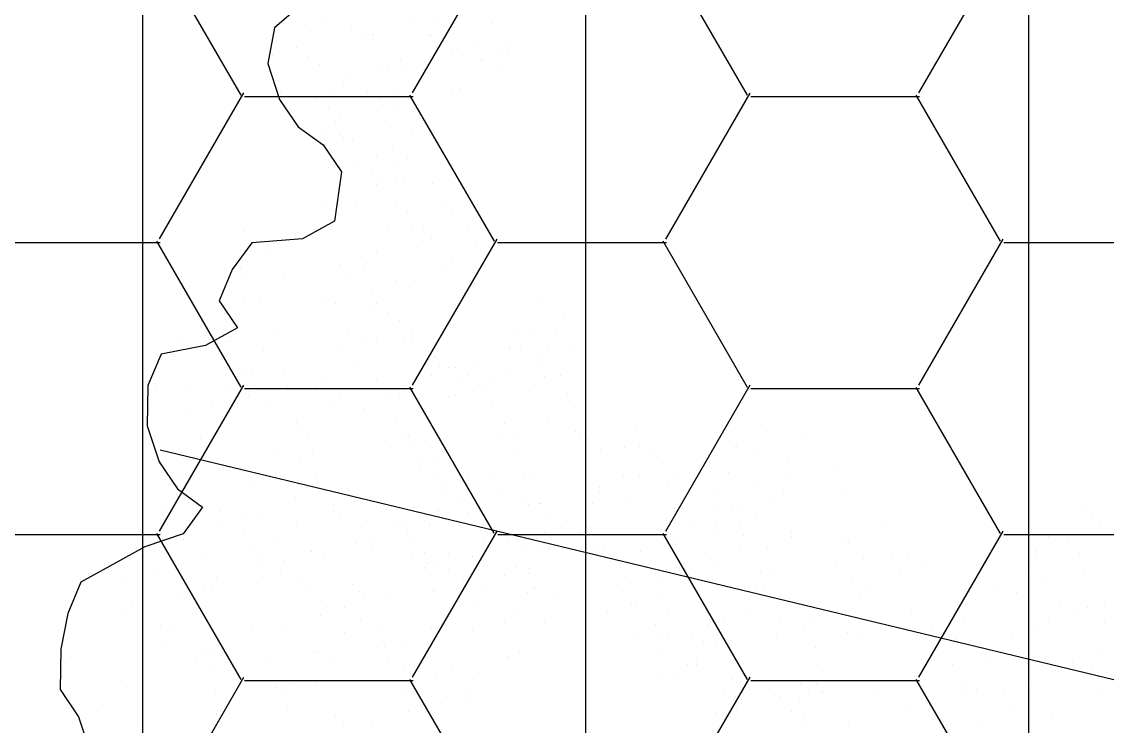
# Model space of a CAD drawing. Extents: x 671027 to 671614, y 802418 to 802669.
# Drawn here: x 671287.363 to 671288.589, y 802537.45 to 802538.246 of the extents above; entities that cross this region are included whole.
import ezdxf

# ---------------------------------------------------------------- set-up
doc = ezdxf.new("R2010")
doc.units = 0
for name, color, linetype in [('drip line', 7, 'Continuous'), ('fetcs malty hade', 8, 'Continuous'), ('ROAD BORDER', 7, 'Continuous'), ('Roads boundry', 7, 'Continuous'), ('shrubs-Gc', 7, 'Continuous')]:
    doc.layers.add(name, color=color, linetype=linetype)
pattern_1 = [(90, (0, 0), (-0.5, 0), [])]

# ---------------------------------------------------------------- blocks, each defined once
blk = doc.blocks.new('wt')
at = {"layer": 'fetcs malty hade', "color": 0}
for p, q in [((-0.15742, 0.86549, -0.01022), (-0.13093, 0.86884, -0.01022)), ((-0.13093, 0.86884, -0.01022), (-0.11182, 0.85861, -0.01022)), ((-0.18048, 0.85836, -0.01022), (-0.15742, 0.86549, -0.01022)), ((-0.14797, 0.86317, -0.01022), (-0.14797, 0.86317, -0.01022)), ((-0.20011, 0.84746, -0.01022), (-0.18048, 0.85836, -0.01022)), ((-0.11182, 0.85861, -0.01022), (-0.0873, 0.85328, -0.01022)), ((-0.21883, 0.80295, -0.01022), (-0.20011, 0.84746, -0.01022)), ((-0.1183, 0.8422, -0.01022), (-0.1183, 0.8422, -0.01022)), ((-0.17846, 0.81986, -0.01022), (-0.17846, 0.81986, -0.01022)), ((-0.12738, 0.82502, -0.01022), (-0.12738, 0.82502, -0.01022)), ((-0.1996, 0.8173, -0.01022), (-0.1996, 0.8173, -0.01022)), ((-0.18145, 0.81561, -0.01022), (-0.18145, 0.81561, -0.01022)), ((-0.17139, 0.81287, -0.01022), (-0.17139, 0.81287, -0.01022)), ((-0.12501, 0.81789, -0.01022), (-0.12501, 0.81789, -0.01022)), ((-0.22476, 0.77692, -0.01022), (-0.21883, 0.80295, -0.01022)), ((-0.22001, 0.79953, -0.01022), (-0.22001, 0.79953, -0.01022)), ((-0.20018, 0.79956, -0.01022), (-0.20018, 0.79956, -0.01022)), ((-0.16595, 0.79854, -0.01022), (-0.16595, 0.79854, -0.01022)), ((-0.15196, 0.79938, -0.01022), (-0.15196, 0.79938, -0.01022)), ((-0.34442, 0.77866, -0.01022), (-0.32479, 0.78957, -0.01022)), ((-0.32479, 0.78957, -0.01022), (-0.2983, 0.79291, -0.01022)), ((-0.2983, 0.79291, -0.01022), (-0.27378, 0.78758, -0.01022)), ((-0.16501, 0.78992, -0.01022), (-0.16501, 0.78992, -0.01022)), ((-0.32286, 0.78418, -0.01022), (-0.32286, 0.78418, -0.01022)), ((0, 0, -0.01022), (-0.2813, 0.78617, -0.01022)), ((-0.27378, 0.78758, -0.01022), (-0.25467, 0.77735, -0.01022)), ((-0.25833, 0.78309, -0.01022), (-0.25833, 0.78309, -0.01022)), ((-0.24097, 0.78688, -0.01022), (-0.24097, 0.78688, -0.01022)), ((-0.18265, 0.78518, -0.01022), (-0.18265, 0.78518, -0.01022)), ((-0.34693, 0.74885, -0.01022), (-0.34442, 0.77866, -0.01022)), ((-0.26158, 0.77626, -0.01022), (-0.26158, 0.77626, -0.01022)), ((-0.25467, 0.77735, -0.01022), (-0.24097, 0.76223, -0.01022)), ((-0.24097, 0.76223, -0.01022), (-0.22476, 0.77692, -0.01022)), ((-0.22102, 0.77693, -0.01022), (-0.22102, 0.77693, -0.01022)), ((-0.13924, 0.77711, -0.01022), (-0.13924, 0.77711, -0.01022)), ((-0.22819, 0.77277, -0.01022), (-0.22819, 0.77277, -0.01022)), ((-0.14443, 0.77068, -0.01022), (-0.14443, 0.77068, -0.01022)), ((-0.13533, 0.76895, -0.01022), (-0.13533, 0.76895, -0.01022)), ((-0.35194, 0.76667, -0.01022), (-0.35194, 0.76667, -0.01022)), ((-0.32168, 0.76242, -0.01022), (-0.32168, 0.76242, -0.01022)), ((-0.30595, 0.76654, -0.01022), (-0.30595, 0.76654, -0.01022)), ((-0.20885, 0.76287, -0.01022), (-0.20885, 0.76287, -0.01022)), ((-0.18799, 0.76158, -0.01022), (-0.18799, 0.76158, -0.01022)), ((-0.18769, 0.76735, -0.01022), (-0.18769, 0.76735, -0.01022)), ((-0.14416, 0.76705, -0.01022), (-0.14416, 0.76705, -0.01022)), ((-0.11717, 0.76726, -0.01022), (-0.11717, 0.76726, -0.01022)), ((-0.10407, 0.76747, -0.01022), (-0.10407, 0.76747, -0.01022)), ((-0.1036, 0.76771, -0.01022), (-0.1036, 0.76771, -0.01022)), ((-0.28612, 0.75882, -0.01022), (-0.28612, 0.75882, -0.01022)), ((-0.19338, 0.75818, -0.01022), (-0.19338, 0.75818, -0.01022)), ((-0.35628, 0.72659, -0.01022), (-0.34693, 0.74885, -0.01022)), ((-0.3485, 0.74646, -0.01022), (-0.3485, 0.74646, -0.01022)), ((-0.30889, 0.74831, -0.01022), (-0.30889, 0.74831, -0.01022)), ((-0.23654, 0.7516, -0.01022), (-0.23654, 0.7516, -0.01022)), ((-0.22653, 0.75071, -0.01022), (-0.22653, 0.75071, -0.01022)), ((-0.12264, 0.73919, -0.01022), (-0.12264, 0.73919, -0.01022)), ((-0.39503, 0.72591, -0.01022), (-0.37539, 0.73682, -0.01022)), ((-0.37539, 0.73682, -0.01022), (-0.35628, 0.72659, -0.01022)), ((-0.36682, 0.73435, -0.01022), (-0.36682, 0.73435, -0.01022)), ((-0.34894, 0.733, -0.01022), (-0.34894, 0.733, -0.01022)), ((-0.32655, 0.73747, -0.01022), (-0.32655, 0.73747, -0.01022)), ((-0.31658, 0.7391, -0.01022), (-0.31658, 0.7391, -0.01022)), ((-0.2346, 0.73405, -0.01022), (-0.2346, 0.73405, -0.01022)), ((-0.22091, 0.73627, -0.01022), (-0.22091, 0.73627, -0.01022)), ((-0.15755, 0.7389, -0.01022), (-0.15755, 0.7389, -0.01022)), ((-0.41124, 0.71123, -0.01022), (-0.39503, 0.72591, -0.01022)), ((-0.35142, 0.73176, -0.01022), (-0.35142, 0.73176, -0.01022)), ((-0.32865, 0.72605, -0.01022), (-0.32865, 0.72605, -0.01022)), ((-0.25405, 0.72665, -0.01022), (-0.25405, 0.72665, -0.01022)), ((-0.23223, 0.72693, -0.01022), (-0.23223, 0.72693, -0.01022)), ((-0.20864, 0.73094, -0.01022), (-0.20864, 0.73094, -0.01022)), ((-0.20434, 0.72981, -0.01022), (-0.20434, 0.72981, -0.01022)), ((-0.19915, 0.72988, -0.01022), (-0.19915, 0.72988, -0.01022)), ((-0.18706, 0.73138, -0.01022), (-0.18706, 0.73138, -0.01022)), ((-0.13522, 0.7283, -0.01022), (-0.13522, 0.7283, -0.01022)), ((-0.11707, 0.72661, -0.01022), (-0.11707, 0.72661, -0.01022)), ((-0.40687, 0.71904, -0.01022), (-0.40687, 0.71904, -0.01022)), ((-0.3949, 0.72054, -0.01022), (-0.3949, 0.72054, -0.01022)), ((-0.37506, 0.72057, -0.01022), (-0.37506, 0.72057, -0.01022)), ((-0.32684, 0.72039, -0.01022), (-0.32684, 0.72039, -0.01022)), ((-0.31377, 0.72336, -0.01022), (-0.31377, 0.72336, -0.01022)), ((-0.31049, 0.72436, -0.01022), (-0.31049, 0.72436, -0.01022)), ((-0.15366, 0.71817, -0.01022), (-0.15366, 0.71817, -0.01022)), ((-0.11236, 0.72096, -0.01022), (-0.11236, 0.72096, -0.01022)), ((-0.10356, 0.72038, -0.01022), (-0.10356, 0.72038, -0.01022)), ((-0.41949, 0.71585, -0.01022), (-0.41949, 0.71585, -0.01022)), ((-0.41032, 0.67763, -0.01022), (-0.41124, 0.71123, -0.01022)), ((-0.39153, 0.71713, -0.01022), (-0.39153, 0.71713, -0.01022)), ((-0.33989, 0.71093, -0.01022), (-0.33989, 0.71093, -0.01022)), ((-0.30593, 0.71088, -0.01022), (-0.30593, 0.71088, -0.01022)), ((-0.25764, 0.71135, -0.01022), (-0.25764, 0.71135, -0.01022)), ((-0.21245, 0.71524, -0.01022), (-0.21245, 0.71524, -0.01022)), ((-0.19968, 0.71194, -0.01022), (-0.19968, 0.71194, -0.01022)), ((-0.19155, 0.7157, -0.01022), (-0.19155, 0.7157, -0.01022)), ((-0.11833, 0.71453, -0.01022), (-0.11833, 0.71453, -0.01022)), ((-0.3717, 0.70941, -0.01022), (-0.3717, 0.70941, -0.01022)), ((-0.26931, 0.70946, -0.01022), (-0.26931, 0.70946, -0.01022)), ((-0.18411, 0.70472, -0.01022), (-0.18411, 0.70472, -0.01022)), ((-0.40671, 0.70174, -0.01022), (-0.40671, 0.70174, -0.01022)), ((-0.35054, 0.70231, -0.01022), (-0.35054, 0.70231, -0.01022)), ((-0.32295, 0.69965, -0.01022), (-0.32295, 0.69965, -0.01022)), ((-0.31412, 0.69812, -0.01022), (-0.31412, 0.69812, -0.01022)), ((-0.24948, 0.70174, -0.01022), (-0.24948, 0.70174, -0.01022)), ((-0.24087, 0.70065, -0.01022), (-0.24087, 0.70065, -0.01022)), ((-0.22247, 0.70172, -0.01022), (-0.22247, 0.70172, -0.01022)), ((-0.17757, 0.69808, -0.01022), (-0.17757, 0.69808, -0.01022)), ((-0.13728, 0.69739, -0.01022), (-0.13728, 0.69739, -0.01022)), ((-0.13716, 0.69949, -0.01022), (-0.13716, 0.69949, -0.01022)), ((-0.11533, 0.69977, -0.01022), (-0.11533, 0.69977, -0.01022)), ((-0.38737, 0.69184, -0.01022), (-0.38737, 0.69184, -0.01022)), ((-0.28987, 0.69422, -0.01022), (-0.28987, 0.69422, -0.01022)), ((-0.28803, 0.69111, -0.01022), (-0.28803, 0.69111, -0.01022)), ((-0.26485, 0.69434, -0.01022), (-0.26485, 0.69434, -0.01022)), ((-0.24669, 0.69265, -0.01022), (-0.24669, 0.69265, -0.01022)), ((-0.20473, 0.6941, -0.01022), (-0.20473, 0.6941, -0.01022)), ((-0.20412, 0.69371, -0.01022), (-0.20412, 0.69371, -0.01022)), ((-0.17133, 0.69061, -0.01022), (-0.17133, 0.69061, -0.01022)), ((-0.16125, 0.6922, -0.01022), (-0.16125, 0.6922, -0.01022)), ((-0.09438, 0.68988, -0.01022), (-0.09438, 0.68988, -0.01022)), ((-0.55107, 0.68092, -0.01022), (-0.528, 0.68805, -0.01022)), ((-0.53301, 0.68451, -0.01022), (-0.53301, 0.68451, -0.01022)), ((-0.528, 0.68805, -0.01022), (-0.50349, 0.68272, -0.01022)), ((-0.5078, 0.68188, -0.01022), (-0.5078, 0.68188, -0.01022)), ((-0.50349, 0.68272, -0.01022), (-0.48438, 0.67249, -0.01022)), ((-0.27895, 0.68848, -0.01022), (-0.27895, 0.68848, -0.01022)), ((-0.26828, 0.68586, -0.01022), (-0.26828, 0.68586, -0.01022)), ((-0.25389, 0.68592, -0.01022), (-0.25389, 0.68592, -0.01022)), ((-0.24909, 0.68438, -0.01022), (-0.24909, 0.68438, -0.01022)), ((-0.20022, 0.68571, -0.01022), (-0.20022, 0.68571, -0.01022)), ((-0.13187, 0.68668, -0.01022), (-0.13187, 0.68668, -0.01022)), ((-0.0873, 0.68488, -0.01022), (-0.0873, 0.68488, -0.01022)), ((-0.56385, 0.66245, -0.01022), (-0.55107, 0.68092, -0.01022)), ((-0.41967, 0.65538, -0.01022), (-0.41032, 0.67763, -0.01022)), ((-0.41506, 0.68057, -0.01022), (-0.41506, 0.68057, -0.01022)), ((-0.31479, 0.67468, -0.01022), (-0.31479, 0.67468, -0.01022)), ((-0.3102, 0.67919, -0.01022), (-0.3102, 0.67919, -0.01022)), ((-0.23311, 0.67623, -0.01022), (-0.23311, 0.67623, -0.01022)), ((-0.22926, 0.67665, -0.01022), (-0.22926, 0.67665, -0.01022)), ((-0.16505, 0.67608, -0.01022), (-0.16505, 0.67608, -0.01022)), ((-0.14846, 0.67809, -0.01022), (-0.14846, 0.67809, -0.01022)), ((-0.53661, 0.66812, -0.01022), (-0.53661, 0.66812, -0.01022)), ((-0.48438, 0.67249, -0.01022), (-0.47068, 0.65736, -0.01022)), ((-0.30116, 0.66816, -0.01022), (-0.30116, 0.66816, -0.01022)), ((-0.22622, 0.67186, -0.01022), (-0.22622, 0.67186, -0.01022)), ((-0.17968, 0.66943, -0.01022), (-0.17968, 0.66943, -0.01022)), ((-0.55135, 0.66066, -0.01022), (-0.55135, 0.66066, -0.01022)), ((-0.52994, 0.66073, -0.01022), (-0.52994, 0.66073, -0.01022)), ((-0.42994, 0.66248, -0.01022), (-0.42994, 0.66248, -0.01022)), ((-0.37049, 0.66669, -0.01022), (-0.37049, 0.66669, -0.01022)), ((-0.36558, 0.66035, -0.01022), (-0.36558, 0.66035, -0.01022)), ((-0.30608, 0.66352, -0.01022), (-0.30608, 0.66352, -0.01022)), ((-0.20639, 0.66413, -0.01022), (-0.20639, 0.66413, -0.01022)), ((-0.17459, 0.66566, -0.01022), (-0.17459, 0.66566, -0.01022)), ((-0.17253, 0.66161, -0.01022), (-0.17253, 0.66161, -0.01022)), ((-0.15578, 0.66659, -0.01022), (-0.15578, 0.66659, -0.01022)), ((-0.11522, 0.66725, -0.01022), (-0.11522, 0.66725, -0.01022)), ((-0.08723, 0.66655, -0.01022), (-0.08723, 0.66655, -0.01022)), ((-0.52383, 0.65401, -0.01022), (-0.52383, 0.65401, -0.01022)), ((-0.50144, 0.65848, -0.01022), (-0.50144, 0.65848, -0.01022)), ((-0.47754, 0.65521, -0.01022), (-0.47754, 0.65521, -0.01022)), ((-0.47068, 0.65736, -0.01022), (-0.45157, 0.64714, -0.01022)), ((-0.45572, 0.6555, -0.01022), (-0.45572, 0.6555, -0.01022)), ((-0.45157, 0.64714, -0.01022), (-0.41967, 0.65538, -0.01022)), ((-0.41611, 0.65735, -0.01022), (-0.41611, 0.65735, -0.01022)), ((-0.3909, 0.65472, -0.01022), (-0.3909, 0.65472, -0.01022)), ((-0.34424, 0.65451, -0.01022), (-0.34424, 0.65451, -0.01022)), ((-0.33375, 0.65975, -0.01022), (-0.33375, 0.65975, -0.01022)), ((-0.22039, 0.65554, -0.01022), (-0.22039, 0.65554, -0.01022)), ((-0.20223, 0.65385, -0.01022), (-0.20223, 0.65385, -0.01022)), ((-0.15008, 0.65554, -0.01022), (-0.15008, 0.65554, -0.01022)), ((-0.13615, 0.65705, -0.01022), (-0.13615, 0.65705, -0.01022)), ((-0.55027, 0.64952, -0.01022), (-0.55027, 0.64952, -0.01022)), ((-0.50358, 0.64943, -0.01022), (-0.50358, 0.64943, -0.01022)), ((-0.49387, 0.65112, -0.01022), (-0.49387, 0.65112, -0.01022)), ((-0.48542, 0.64774, -0.01022), (-0.48542, 0.64774, -0.01022)), ((-0.38352, 0.65195, -0.01022), (-0.38352, 0.65195, -0.01022)), ((-0.32609, 0.65282, -0.01022), (-0.32609, 0.65282, -0.01022)), ((-0.29456, 0.64959, -0.01022), (-0.29456, 0.64959, -0.01022)), ((-0.20684, 0.65147, -0.01022), (-0.20684, 0.65147, -0.01022)), ((-0.13602, 0.65222, -0.01022), (-0.13602, 0.65222, -0.01022)), ((-0.12728, 0.65124, -0.01022), (-0.12728, 0.65124, -0.01022)), ((-0.51051, 0.63964, -0.01022), (-0.51051, 0.63964, -0.01022)), ((-0.48865, 0.64437, -0.01022), (-0.48865, 0.64437, -0.01022)), ((-0.47537, 0.645, -0.01022), (-0.47537, 0.645, -0.01022)), ((-0.47404, 0.64339, -0.01022), (-0.47404, 0.64339, -0.01022)), ((-0.43095, 0.63941, -0.01022), (-0.43095, 0.63941, -0.01022)), ((-0.34182, 0.64309, -0.01022), (-0.34182, 0.64309, -0.01022)), ((-0.31156, 0.63884, -0.01022), (-0.31156, 0.63884, -0.01022)), ((-0.1707, 0.64492, -0.01022), (-0.1707, 0.64492, -0.01022)), ((-0.1373, 0.64143, -0.01022), (-0.1373, 0.64143, -0.01022)), ((-0.12248, 0.64132, -0.01022), (-0.12248, 0.64132, -0.01022)), ((-0.1042, 0.64473, -0.01022), (-0.1042, 0.64473, -0.01022)), ((-0.09211, 0.6416, -0.01022), (-0.09211, 0.6416, -0.01022)), ((-0.51495, 0.63708, -0.01022), (-0.51495, 0.63708, -0.01022)), ((-0.47176, 0.63751, -0.01022), (-0.47176, 0.63751, -0.01022)), ((-0.45361, 0.63582, -0.01022), (-0.45361, 0.63582, -0.01022)), ((-0.38968, 0.63702, -0.01022), (-0.38968, 0.63702, -0.01022)), ((-0.38738, 0.63862, -0.01022), (-0.38738, 0.63862, -0.01022)), ((-0.37152, 0.63533, -0.01022), (-0.37152, 0.63533, -0.01022)), ((-0.36264, 0.63369, -0.01022), (-0.36264, 0.63369, -0.01022)), ((-0.36127, 0.63569, -0.01022), (-0.36127, 0.63569, -0.01022)), ((-0.33945, 0.63597, -0.01022), (-0.33945, 0.63597, -0.01022)), ((-0.2717, 0.63707, -0.01022), (-0.2717, 0.63707, -0.01022)), ((-0.21686, 0.63259, -0.01022), (-0.21686, 0.63259, -0.01022)), ((-0.21506, 0.6352, -0.01022), (-0.21506, 0.6352, -0.01022)), ((-0.54658, 0.63042, -0.01022), (-0.54658, 0.63042, -0.01022)), ((-0.54467, 0.63138, -0.01022), (-0.54467, 0.63138, -0.01022)), ((-0.50293, 0.62461, -0.01022), (-0.50293, 0.62461, -0.01022)), ((-0.44989, 0.62685, -0.01022), (-0.44989, 0.62685, -0.01022)), ((-0.4408, 0.62506, -0.01022), (-0.4408, 0.62506, -0.01022)), ((-0.39578, 0.62978, -0.01022), (-0.39578, 0.62978, -0.01022)), ((-0.35557, 0.6267, -0.01022), (-0.35557, 0.6267, -0.01022)), ((-0.30169, 0.63064, -0.01022), (-0.30169, 0.63064, -0.01022)), ((-0.29877, 0.62474, -0.01022), (-0.29877, 0.62474, -0.01022)), ((-0.28354, 0.62895, -0.01022), (-0.28354, 0.62895, -0.01022)), ((-0.27348, 0.62621, -0.01022), (-0.27348, 0.62621, -0.01022)), ((-0.21078, 0.62942, -0.01022), (-0.21078, 0.62942, -0.01022)), ((-0.20582, 0.62524, -0.01022), (-0.20582, 0.62524, -0.01022)), ((-0.19523, 0.62747, -0.01022), (-0.19523, 0.62747, -0.01022)), ((-0.53904, 0.62126, -0.01022), (-0.53904, 0.62126, -0.01022)), ((-0.53674, 0.61717, -0.01022), (-0.53674, 0.61717, -0.01022)), ((-0.49705, 0.61732, -0.01022), (-0.49705, 0.61732, -0.01022)), ((-0.48901, 0.61913, -0.01022), (-0.48901, 0.61913, -0.01022)), ((-0.45898, 0.6234, -0.01022), (-0.45898, 0.6234, -0.01022)), ((-0.44082, 0.62171, -0.01022), (-0.44082, 0.62171, -0.01022)), ((-0.41315, 0.61991, -0.01022), (-0.41315, 0.61991, -0.01022)), ((-0.37653, 0.6185, -0.01022), (-0.37653, 0.6185, -0.01022)), ((-0.34985, 0.61958, -0.01022), (-0.34985, 0.61958, -0.01022)), ((-0.33646, 0.61751, -0.01022), (-0.33646, 0.61751, -0.01022)), ((-0.3069, 0.62097, -0.01022), (-0.3069, 0.62097, -0.01022)), ((-0.27356, 0.62211, -0.01022), (-0.27356, 0.62211, -0.01022)), ((-0.26988, 0.61872, -0.01022), (-0.26988, 0.61872, -0.01022)), ((-0.2569, 0.61727, -0.01022), (-0.2569, 0.61727, -0.01022)), ((-0.22555, 0.62357, -0.01022), (-0.22555, 0.62357, -0.01022)), ((-0.21555, 0.61722, -0.01022), (-0.21555, 0.61722, -0.01022)), ((-0.19529, 0.61932, -0.01022), (-0.19529, 0.61932, -0.01022)), ((-0.18779, 0.61823, -0.01022), (-0.18779, 0.61823, -0.01022)), ((-0.1855, 0.61983, -0.01022), (-0.1855, 0.61983, -0.01022)), ((-0.18505, 0.61998, -0.01022), (-0.18505, 0.61998, -0.01022)), ((-0.14565, 0.62026, -0.01022), (-0.14565, 0.62026, -0.01022)), ((-0.12829, 0.62405, -0.01022), (-0.12829, 0.62405, -0.01022)), ((-0.11423, 0.62074, -0.01022), (-0.11423, 0.62074, -0.01022)), ((-0.09502, 0.61892, -0.01022), (-0.09502, 0.61892, -0.01022)), ((-0.53935, 0.61633, -0.01022), (-0.53935, 0.61633, -0.01022)), ((-0.51858, 0.61548, -0.01022), (-0.51858, 0.61548, -0.01022)), ((-0.47713, 0.61153, -0.01022), (-0.47713, 0.61153, -0.01022)), ((-0.46292, 0.61212, -0.01022), (-0.46292, 0.61212, -0.01022)), ((-0.441, 0.61213, -0.01022), (-0.441, 0.61213, -0.01022)), ((-0.42761, 0.61335, -0.01022), (-0.42761, 0.61335, -0.01022)), ((-0.34279, 0.61259, -0.01022), (-0.34279, 0.61259, -0.01022)), ((-0.33613, 0.61321, -0.01022), (-0.33613, 0.61321, -0.01022)), ((-0.26926, 0.61089, -0.01022), (-0.26926, 0.61089, -0.01022)), ((-0.25172, 0.61703, -0.01022), (-0.25172, 0.61703, -0.01022)), ((-0.21345, 0.6141, -0.01022), (-0.21345, 0.6141, -0.01022)), ((-0.18948, 0.61176, -0.01022), (-0.18948, 0.61176, -0.01022)), ((-0.17065, 0.6156, -0.01022), (-0.17065, 0.6156, -0.01022)), ((-0.16964, 0.61654, -0.01022), (-0.16964, 0.61654, -0.01022)), ((-0.14891, 0.61343, -0.01022), (-0.14891, 0.61343, -0.01022)), ((-0.51691, 0.60945, -0.01022), (-0.51691, 0.60945, -0.01022)), ((-0.49875, 0.60776, -0.01022), (-0.49875, 0.60776, -0.01022)), ((-0.48872, 0.60816, -0.01022), (-0.48872, 0.60816, -0.01022)), ((-0.45594, 0.60292, -0.01022), (-0.45594, 0.60292, -0.01022)), ((-0.45384, 0.60949, -0.01022), (-0.45384, 0.60949, -0.01022)), ((-0.44317, 0.60687, -0.01022), (-0.44317, 0.60687, -0.01022)), ((-0.42055, 0.60636, -0.01022), (-0.42055, 0.60636, -0.01022)), ((-0.40778, 0.60562, -0.01022), (-0.40778, 0.60562, -0.01022)), ((-0.37511, 0.60672, -0.01022), (-0.37511, 0.60672, -0.01022)), ((-0.25709, 0.60461, -0.01022), (-0.25709, 0.60461, -0.01022)), ((-0.24438, 0.60853, -0.01022), (-0.24438, 0.60853, -0.01022)), ((-0.23894, 0.60292, -0.01022), (-0.23894, 0.60292, -0.01022)), ((-0.22255, 0.60881, -0.01022), (-0.22255, 0.60881, -0.01022)), ((-0.22173, 0.60764, -0.01022), (-0.22173, 0.60764, -0.01022)), ((-0.19327, 0.60371, -0.01022), (-0.19327, 0.60371, -0.01022)), ((-0.1825, 0.60521, -0.01022), (-0.1825, 0.60521, -0.01022)), ((-0.15369, 0.60791, -0.01022), (-0.15369, 0.60791, -0.01022)), ((-0.11551, 0.60994, -0.01022), (-0.11551, 0.60994, -0.01022)), ((-0.52151, 0.6006, -0.01022), (-0.52151, 0.6006, -0.01022)), ((-0.51624, 0.60034, -0.01022), (-0.51624, 0.60034, -0.01022)), ((-0.47258, 0.5979, -0.01022), (-0.47258, 0.5979, -0.01022)), ((-0.408, 0.59724, -0.01022), (-0.408, 0.59724, -0.01022)), ((-0.40072, 0.59863, -0.01022), (-0.40072, 0.59863, -0.01022)), ((-0.32335, 0.5991, -0.01022), (-0.32335, 0.5991, -0.01022)), ((-0.3167, 0.59669, -0.01022), (-0.3167, 0.59669, -0.01022)), ((-0.31134, 0.60275, -0.01022), (-0.31134, 0.60275, -0.01022)), ((-0.26053, 0.60041, -0.01022), (-0.26053, 0.60041, -0.01022)), ((-0.26026, 0.59898, -0.01022), (-0.26026, 0.59898, -0.01022)), ((-0.25334, 0.59702, -0.01022), (-0.25334, 0.59702, -0.01022)), ((-0.23409, 0.60126, -0.01022), (-0.23409, 0.60126, -0.01022)), ((-0.17344, 0.59599, -0.01022), (-0.17344, 0.59599, -0.01022)), ((-0.16904, 0.59661, -0.01022), (-0.16904, 0.59661, -0.01022)), ((-0.10865, 0.59641, -0.01022), (-0.10865, 0.59641, -0.01022)), ((-0.09952, 0.59997, -0.01022), (-0.09952, 0.59997, -0.01022)), ((-0.09388, 0.60226, -0.01022), (-0.09388, 0.60226, -0.01022)), ((-0.54411, 0.58932, -0.01022), (-0.54411, 0.58932, -0.01022)), ((-0.40111, 0.59287, -0.01022), (-0.40111, 0.59287, -0.01022)), ((-0.31502, 0.59066, -0.01022), (-0.31502, 0.59066, -0.01022)), ((-0.29687, 0.58897, -0.01022), (-0.29687, 0.58897, -0.01022)), ((-0.29625, 0.59275, -0.01022), (-0.29625, 0.59275, -0.01022)), ((-0.24043, 0.59125, -0.01022), (-0.24043, 0.59125, -0.01022)), ((-0.22752, 0.59065, -0.01022), (-0.22752, 0.59065, -0.01022)), ((-0.1409, 0.5938, -0.01022), (-0.1409, 0.5938, -0.01022)), ((-0.4374, 0.58826, -0.01022), (-0.4374, 0.58826, -0.01022)), ((-0.422, 0.58372, -0.01022), (-0.422, 0.58372, -0.01022)), ((-0.38128, 0.58514, -0.01022), (-0.38128, 0.58514, -0.01022)), ((-0.31467, 0.58602, -0.01022), (-0.31467, 0.58602, -0.01022)), ((-0.30442, 0.58548, -0.01022), (-0.30442, 0.58548, -0.01022)), ((-0.24431, 0.586, -0.01022), (-0.24431, 0.586, -0.01022)), ((-0.23742, 0.58229, -0.01022), (-0.23742, 0.58229, -0.01022)), ((-0.23047, 0.5845, -0.01022), (-0.23047, 0.5845, -0.01022)), ((-0.21866, 0.58757, -0.01022), (-0.21866, 0.58757, -0.01022)), ((-0.18956, 0.58836, -0.01022), (-0.18956, 0.58836, -0.01022)), ((-0.16922, 0.58357, -0.01022), (-0.16922, 0.58357, -0.01022)), ((-0.15739, 0.58829, -0.01022), (-0.15739, 0.58829, -0.01022)), ((-0.54285, 0.57582, -0.01022), (-0.54285, 0.57582, -0.01022)), ((-0.53612, 0.58049, -0.01022), (-0.53612, 0.58049, -0.01022)), ((-0.53511, 0.57902, -0.01022), (-0.53511, 0.57902, -0.01022)), ((-0.52639, 0.57566, -0.01022), (-0.52639, 0.57566, -0.01022)), ((-0.41586, 0.57768, -0.01022), (-0.41586, 0.57768, -0.01022)), ((-0.38536, 0.58044, -0.01022), (-0.38536, 0.58044, -0.01022)), ((-0.30873, 0.57819, -0.01022), (-0.30873, 0.57819, -0.01022)), ((-0.21927, 0.5806, -0.01022), (-0.21927, 0.5806, -0.01022)), ((-0.20952, 0.57853, -0.01022), (-0.20952, 0.57853, -0.01022)), ((-0.20569, 0.58106, -0.01022), (-0.20569, 0.58106, -0.01022)), ((-0.19883, 0.57984, -0.01022), (-0.19883, 0.57984, -0.01022)), ((-0.19445, 0.57559, -0.01022), (-0.19445, 0.57559, -0.01022)), ((-0.49445, 0.56885, -0.01022), (-0.49445, 0.56885, -0.01022)), ((-0.40417, 0.56799, -0.01022), (-0.40417, 0.56799, -0.01022)), ((-0.31582, 0.5704, -0.01022), (-0.31582, 0.5704, -0.01022)), ((-0.30216, 0.57225, -0.01022), (-0.30216, 0.57225, -0.01022)), ((-0.30113, 0.56781, -0.01022), (-0.30113, 0.56781, -0.01022)), ((-0.23874, 0.56893, -0.01022), (-0.23874, 0.56893, -0.01022)), ((-0.17434, 0.56889, -0.01022), (-0.17434, 0.56889, -0.01022)), ((-0.14337, 0.57182, -0.01022), (-0.14337, 0.57182, -0.01022)), ((-0.12123, 0.57148, -0.01022), (-0.12123, 0.57148, -0.01022)), ((-0.12, 0.57308, -0.01022), (-0.12, 0.57308, -0.01022)), ((-0.54116, 0.56266, -0.01022), (-0.54116, 0.56266, -0.01022)), ((-0.5247, 0.56188, -0.01022), (-0.5247, 0.56188, -0.01022)), ((-0.52333, 0.56639, -0.01022), (-0.52333, 0.56639, -0.01022)), ((-0.49812, 0.56376, -0.01022), (-0.49812, 0.56376, -0.01022)), ((-0.39358, 0.56417, -0.01022), (-0.39358, 0.56417, -0.01022)), ((-0.30574, 0.56419, -0.01022), (-0.30574, 0.56419, -0.01022)), ((-0.28853, 0.56422, -0.01022), (-0.28853, 0.56422, -0.01022)), ((-0.26699, 0.56261, -0.01022), (-0.26699, 0.56261, -0.01022)), ((-0.22771, 0.56504, -0.01022), (-0.22771, 0.56504, -0.01022)), ((-0.19673, 0.56442, -0.01022), (-0.19673, 0.56442, -0.01022)), ((-0.17891, 0.56014, -0.01022), (-0.17891, 0.56014, -0.01022)), ((-0.14725, 0.56513, -0.01022), (-0.14725, 0.56513, -0.01022)), ((-0.12354, 0.56409, -0.01022), (-0.12354, 0.56409, -0.01022)), ((-0.30682, 0.55302, -0.01022), (-0.30682, 0.55302, -0.01022)), ((-0.27449, 0.55819, -0.01022), (-0.27449, 0.55819, -0.01022)), ((-0.26414, 0.55278, -0.01022), (-0.26414, 0.55278, -0.01022)), ((-0.19254, 0.55541, -0.01022), (-0.19254, 0.55541, -0.01022)), ((-0.17734, 0.55266, -0.01022), (-0.17734, 0.55266, -0.01022)), ((-0.16156, 0.55479, -0.01022), (-0.16156, 0.55479, -0.01022)), ((-0.52838, 0.54855, -0.01022), (-0.52838, 0.54855, -0.01022)), ((-0.51643, 0.54737, -0.01022), (-0.51643, 0.54737, -0.01022)), ((-0.51498, 0.54648, -0.01022), (-0.51498, 0.54648, -0.01022)), ((-0.32417, 0.54923, -0.01022), (-0.32417, 0.54923, -0.01022)), ((-0.32301, 0.54962, -0.01022), (-0.32301, 0.54962, -0.01022)), ((-0.25466, 0.55046, -0.01022), (-0.25466, 0.55046, -0.01022)), ((-0.23932, 0.54855, -0.01022), (-0.23932, 0.54855, -0.01022)), ((-0.22285, 0.55199, -0.01022), (-0.22285, 0.55199, -0.01022)), ((-0.21931, 0.54784, -0.01022), (-0.21931, 0.54784, -0.01022)), ((-0.17463, 0.55181, -0.01022), (-0.17463, 0.55181, -0.01022)), ((-0.16445, 0.55003, -0.01022), (-0.16445, 0.55003, -0.01022)), ((-0.16348, 0.55112, -0.01022), (-0.16348, 0.55112, -0.01022)), ((-0.1406, 0.54572, -0.01022), (-0.1406, 0.54572, -0.01022)), ((-0.33554, 0.54529, -0.01022), (-0.33554, 0.54529, -0.01022)), ((-0.32408, 0.54162, -0.01022), (-0.32408, 0.54162, -0.01022)), ((-0.29403, 0.53891, -0.01022), (-0.29403, 0.53891, -0.01022)), ((-0.23731, 0.54164, -0.01022), (-0.23731, 0.54164, -0.01022)), ((-0.21949, 0.54083, -0.01022), (-0.21949, 0.54083, -0.01022)), ((-0.21916, 0.53995, -0.01022), (-0.21916, 0.53995, -0.01022)), ((-0.20006, 0.53949, -0.01022), (-0.20006, 0.53949, -0.01022)), ((-0.18768, 0.54236, -0.01022), (-0.18768, 0.54236, -0.01022)), ((-0.53868, 0.53727, -0.01022), (-0.53868, 0.53727, -0.01022)), ((-0.51687, 0.53599, -0.01022), (-0.51687, 0.53599, -0.01022)), ((-0.51102, 0.53422, -0.01022), (-0.51102, 0.53422, -0.01022)), ((-0.33276, 0.5326, -0.01022), (-0.33276, 0.5326, -0.01022)), ((-0.21027, 0.53682, -0.01022), (-0.21027, 0.53682, -0.01022)), ((-0.19037, 0.53793, -0.01022), (-0.19037, 0.53793, -0.01022)), ((-0.18884, 0.53703, -0.01022), (-0.18884, 0.53703, -0.01022)), ((-0.15869, 0.53505, -0.01022), (-0.15869, 0.53505, -0.01022)), ((-0.52283, 0.52813, -0.01022), (-0.52283, 0.52813, -0.01022)), ((-0.52037, 0.52895, -0.01022), (-0.52037, 0.52895, -0.01022)), ((-0.35196, 0.52496, -0.01022), (-0.35196, 0.52496, -0.01022)), ((-0.31455, 0.52858, -0.01022), (-0.31455, 0.52858, -0.01022)), ((-0.31335, 0.52875, -0.01022), (-0.31335, 0.52875, -0.01022)), ((-0.30251, 0.52836, -0.01022), (-0.30251, 0.52836, -0.01022)), ((-0.2747, 0.52901, -0.01022), (-0.2747, 0.52901, -0.01022)), ((-0.20224, 0.52796, -0.01022), (-0.20224, 0.52796, -0.01022)), ((-0.32977, 0.51785, -0.01022), (-0.32977, 0.51785, -0.01022)), ((-0.31997, 0.5234, -0.01022), (-0.31997, 0.5234, -0.01022)), ((-0.30239, 0.51774, -0.01022), (-0.30239, 0.51774, -0.01022)), ((-0.3391, 0.51103, -0.01022), (-0.3391, 0.51103, -0.01022)), ((-0.28972, 0.51425, -0.01022), (-0.28972, 0.51425, -0.01022)), ((-0.28479, 0.51377, -0.01022), (-0.28479, 0.51377, -0.01022)), ((-0.26451, 0.51162, -0.01022), (-0.26451, 0.51162, -0.01022)), ((-0.2011, 0.5113, -0.01022), (-0.2011, 0.5113, -0.01022)), ((-0.19752, 0.51635, -0.01022), (-0.19752, 0.51635, -0.01022)), ((-0.32095, 0.50934, -0.01022), (-0.32095, 0.50934, -0.01022)), ((-0.26073, 0.50943, -0.01022), (-0.26073, 0.50943, -0.01022)), ((-0.25782, 0.50385, -0.01022), (-0.25782, 0.50385, -0.01022)), ((-0.21587, 0.50544, -0.01022), (-0.21587, 0.50544, -0.01022)), ((-0.20673, 0.50901, -0.01022), (-0.20673, 0.50901, -0.01022)), ((-0.20029, 0.50871, -0.01022), (-0.20029, 0.50871, -0.01022)), ((-0.18849, 0.50533, -0.01022), (-0.18849, 0.50533, -0.01022)), ((-0.14331, 0.50348, -0.01022), (-0.14331, 0.50348, -0.01022)), ((-0.25075, 0.49686, -0.01022), (-0.25075, 0.49686, -0.01022)), ((-0.22555, 0.4998, -0.01022), (-0.22555, 0.4998, -0.01022)), ((-0.22291, 0.50021, -0.01022), (-0.22291, 0.50021, -0.01022)), ((-0.18561, 0.50119, -0.01022), (-0.18561, 0.50119, -0.01022)), ((-0.16506, 0.48889, -0.01022), (-0.16506, 0.48889, -0.01022)), ((-0.1605, 0.49515, -0.01022), (-0.1605, 0.49515, -0.01022)), ((-0.25059, 0.48085, -0.01022), (-0.25059, 0.48085, -0.01022)), ((-0.23131, 0.48337, -0.01022), (-0.23131, 0.48337, -0.01022)), ((-0.17283, 0.48709, -0.01022), (-0.17283, 0.48709, -0.01022)), ((-0.14762, 0.48446, -0.01022), (-0.14762, 0.48446, -0.01022)), ((-0.1469, 0.4872, -0.01022), (-0.1469, 0.4872, -0.01022)), ((-0.12466, 0.48587, -0.01022), (-0.12466, 0.48587, -0.01022)), ((-0.21731, 0.4806, -0.01022), (-0.21731, 0.4806, -0.01022)), ((-0.18051, 0.47787, -0.01022), (-0.18051, 0.47787, -0.01022)), ((-0.26305, 0.47139, -0.01022), (-0.26305, 0.47139, -0.01022)), ((-0.24996, 0.47086, -0.01022), (-0.24996, 0.47086, -0.01022)), ((-0.23076, 0.47313, -0.01022), (-0.23076, 0.47313, -0.01022)), ((-0.13162, 0.47262, -0.01022), (-0.13162, 0.47262, -0.01022)), ((-0.12152, 0.472, -0.01022), (-0.12152, 0.472, -0.01022)), ((-0.11346, 0.47093, -0.01022), (-0.11346, 0.47093, -0.01022)), ((-0.09811, 0.47181, -0.01022), (-0.09811, 0.47181, -0.01022)), ((-0.24357, 0.4612, -0.01022), (-0.24357, 0.4612, -0.01022)), ((-0.15955, 0.46545, -0.01022), (-0.15955, 0.46545, -0.01022)), ((-0.14944, 0.46617, -0.01022), (-0.14944, 0.46617, -0.01022)), ((-0.13871, 0.46366, -0.01022), (-0.13871, 0.46366, -0.01022)), ((-0.1227, 0.46537, -0.01022), (-0.1227, 0.46537, -0.01022)), ((-0.09815, 0.46433, -0.01022), (-0.09815, 0.46433, -0.01022)), ((-0.23718, 0.45675, -0.01022), (-0.23718, 0.45675, -0.01022)), ((-0.22378, 0.45468, -0.01022), (-0.22378, 0.45468, -0.01022)), ((-0.10287, 0.45439, -0.01022), (-0.10287, 0.45439, -0.01022)), ((-0.2263, 0.44737, -0.01022), (-0.2263, 0.44737, -0.01022)), ((-0.18433, 0.45201, -0.01022), (-0.18433, 0.45201, -0.01022)), ((-0.16986, 0.44965, -0.01022), (-0.16986, 0.44965, -0.01022)), ((-0.1206, 0.45009, -0.01022), (-0.1206, 0.45009, -0.01022)), ((-0.1047, 0.4487, -0.01022), (-0.1047, 0.4487, -0.01022)), ((-0.10244, 0.4484, -0.01022), (-0.10244, 0.4484, -0.01022)), ((-0.2229, 0.43814, -0.01022), (-0.2229, 0.43814, -0.01022)), ((-0.19671, 0.44307, -0.01022), (-0.19671, 0.44307, -0.01022)), ((-0.12826, 0.43824, -0.01022), (-0.12826, 0.43824, -0.01022)), ((-0.11705, 0.44232, -0.01022), (-0.11705, 0.44232, -0.01022)), ((-0.06952, 0.43906, -0.01022), (-0.06952, 0.43906, -0.01022)), ((-0.17576, 0.43474, -0.01022), (-0.17576, 0.43474, -0.01022)), ((-0.16817, 0.43059, -0.01022), (-0.16817, 0.43059, -0.01022)), ((-0.11351, 0.43487, -0.01022), (-0.11351, 0.43487, -0.01022)), ((-0.08188, 0.43268, -0.01022), (-0.08188, 0.43268, -0.01022)), ((-0.06806, 0.43248, -0.01022), (-0.06806, 0.43248, -0.01022)), ((-0.1937, 0.4265, -0.01022), (-0.1937, 0.4265, -0.01022)), ((-0.18773, 0.42851, -0.01022), (-0.18773, 0.42851, -0.01022)), ((-0.13092, 0.4276, -0.01022), (-0.13092, 0.4276, -0.01022)), ((-0.09007, 0.42677, -0.01022), (-0.09007, 0.42677, -0.01022)), ((-0.07834, 0.42524, -0.01022), (-0.07834, 0.42524, -0.01022)), ((-0.07191, 0.42508, -0.01022), (-0.07191, 0.42508, -0.01022)), ((-0.21593, 0.42168, -0.01022), (-0.21593, 0.42168, -0.01022)), ((-0.202, 0.42319, -0.01022), (-0.202, 0.42319, -0.01022)), ((-0.22642, 0.41432, -0.01022), (-0.22642, 0.41432, -0.01022)), ((-0.20347, 0.41463, -0.01022), (-0.20347, 0.41463, -0.01022)), ((-0.19256, 0.40984, -0.01022), (-0.19256, 0.40984, -0.01022)), ((-0.17492, 0.41158, -0.01022), (-0.17492, 0.41158, -0.01022)), ((-0.13436, 0.41224, -0.01022), (-0.13436, 0.41224, -0.01022)), ((-0.24299, 0.40714, -0.01022), (-0.24299, 0.40714, -0.01022)), ((-0.24218, 0.40828, -0.01022), (-0.24218, 0.40828, -0.01022)), ((-0.20314, 0.40757, -0.01022), (-0.20314, 0.40757, -0.01022)), ((-0.18409, 0.40886, -0.01022), (-0.18409, 0.40886, -0.01022)), ((-0.14995, 0.40367, -0.01022), (-0.14995, 0.40367, -0.01022)), ((-0.23977, 0.39614, -0.01022), (-0.23977, 0.39614, -0.01022)), ((-0.21702, 0.39833, -0.01022), (-0.21702, 0.39833, -0.01022)), ((-0.19768, 0.39852, -0.01022), (-0.19768, 0.39852, -0.01022)), ((-0.15899, 0.40009, -0.01022), (-0.15899, 0.40009, -0.01022)), ((-0.14892, 0.39923, -0.01022), (-0.14892, 0.39923, -0.01022)), ((-0.07681, 0.39934, -0.01022), (-0.07681, 0.39934, -0.01022)), ((-0.0755, 0.39646, -0.01022), (-0.0755, 0.39646, -0.01022)), ((-0.20619, 0.38923, -0.01022), (-0.20619, 0.38923, -0.01022)), ((-0.17379, 0.39366, -0.01022), (-0.17379, 0.39366, -0.01022)), ((-0.15563, 0.39197, -0.01022), (-0.15563, 0.39197, -0.01022)), ((-0.12382, 0.39046, -0.01022), (-0.12382, 0.39046, -0.01022)), ((-0.11478, 0.39403, -0.01022), (-0.11478, 0.39403, -0.01022)), ((-0.06466, 0.38983, -0.01022), (-0.06466, 0.38983, -0.01022)), ((-0.25089, 0.38612, -0.01022), (-0.25089, 0.38612, -0.01022)), ((-0.08185, 0.3815, -0.01022), (-0.08185, 0.3815, -0.01022)), ((-0.07065, 0.38341, -0.01022), (-0.07065, 0.38341, -0.01022)), ((-0.06151, 0.38164, -0.01022), (-0.06151, 0.38164, -0.01022)), ((-0.0576, 0.38284, -0.01022), (-0.0576, 0.38284, -0.01022)), ((-0.22991, 0.37441, -0.01022), (-0.22991, 0.37441, -0.01022)), ((-0.22039, 0.3768, -0.01022), (-0.22039, 0.3768, -0.01022)), ((-0.20877, 0.37913, -0.01022), (-0.20877, 0.37913, -0.01022)), ((-0.18333, 0.37671, -0.01022), (-0.18333, 0.37671, -0.01022)), ((-0.17983, 0.37746, -0.01022), (-0.17983, 0.37746, -0.01022)), ((-0.13763, 0.37685, -0.01022), (-0.13763, 0.37685, -0.01022)), ((-0.11948, 0.37516, -0.01022), (-0.11948, 0.37516, -0.01022)), ((-0.07522, 0.37723, -0.01022), (-0.07522, 0.37723, -0.01022)), ((-0.12308, 0.37116, -0.01022), (-0.12308, 0.37116, -0.01022)), ((-0.10493, 0.36947, -0.01022), (-0.10493, 0.36947, -0.01022)), ((-0.09414, 0.36948, -0.01022), (-0.09414, 0.36948, -0.01022)), ((-0.08079, 0.37136, -0.01022), (-0.08079, 0.37136, -0.01022)), ((-0.07598, 0.36779, -0.01022), (-0.07598, 0.36779, -0.01022)), ((-0.07471, 0.3682, -0.01022), (-0.07471, 0.3682, -0.01022)), ((-0.24441, 0.36007, -0.01022), (-0.24441, 0.36007, -0.01022)), ((-0.05171, 0.35306, -0.01022), (-0.05171, 0.35306, -0.01022)), ((-0.15786, 0.35015, -0.01022), (-0.15786, 0.35015, -0.01022)), ((-0.11302, 0.34725, -0.01022), (-0.11302, 0.34725, -0.01022)), ((-0.22321, 0.34417, -0.01022), (-0.22321, 0.34417, -0.01022)), ((-0.20314, 0.33906, -0.01022), (-0.20314, 0.33906, -0.01022)), ((-0.17528, 0.34152, -0.01022), (-0.17528, 0.34152, -0.01022)), ((-0.17216, 0.34005, -0.01022), (-0.17216, 0.34005, -0.01022)), ((-0.14514, 0.34102, -0.01022), (-0.14514, 0.34102, -0.01022)), ((-0.10852, 0.34085, -0.01022), (-0.10852, 0.34085, -0.01022)), ((-0.16019, 0.33153, -0.01022), (-0.16019, 0.33153, -0.01022)), ((-0.13752, 0.33619, -0.01022), (-0.13752, 0.33619, -0.01022)), ((-0.11937, 0.3345, -0.01022), (-0.11937, 0.3345, -0.01022)), ((-0.07335, 0.33122, -0.01022), (-0.07335, 0.33122, -0.01022)), ((-0.1399, 0.32953, -0.01022), (-0.1399, 0.32953, -0.01022)), ((-0.11806, 0.32941, -0.01022), (-0.11806, 0.32941, -0.01022)), ((-0.18291, 0.31398, -0.01022), (-0.18291, 0.31398, -0.01022)), ((-0.15849, 0.31247, -0.01022), (-0.15849, 0.31247, -0.01022)), ((-0.05838, 0.31436, -0.01022), (-0.05838, 0.31436, -0.01022)), ((-0.16005, 0.30146, -0.01022), (-0.16005, 0.30146, -0.01022)), ((-0.15037, 0.30856, -0.01022), (-0.15037, 0.30856, -0.01022)), ((-0.1208, 0.30403, -0.01022), (-0.1208, 0.30403, -0.01022)), ((-0.08792, 0.30097, -0.01022), (-0.08792, 0.30097, -0.01022)), ((-0.15096, 0.29142, -0.01022), (-0.15096, 0.29142, -0.01022)), ((-0.11111, 0.29185, -0.01022), (-0.11111, 0.29185, -0.01022)), ((-0.08403, 0.28024, -0.01022), (-0.08403, 0.28024, -0.01022)), ((-0.10047, 0.27667, -0.01022), (-0.10047, 0.27667, -0.01022)), ((-0.06928, 0.27308, -0.01022), (-0.06928, 0.27308, -0.01022)), ((-0.06669, 0.27576, -0.01022), (-0.06669, 0.27576, -0.01022)), ((-0.12436, 0.26977, -0.01022), (-0.12436, 0.26977, -0.01022)), ((-0.11455, 0.26969, -0.01022), (-0.11455, 0.26969, -0.01022)), ((-0.09639, 0.268, -0.01022), (-0.09639, 0.268, -0.01022)), ((-0.06617, 0.26674, -0.01022), (-0.06617, 0.26674, -0.01022)), ((-0.04463, 0.2678, -0.01022), (-0.04463, 0.2678, -0.01022)), ((-0.08643, 0.25568, -0.01022), (-0.08643, 0.25568, -0.01022)), ((-0.12951, 0.24545, -0.01022), (-0.12951, 0.24545, -0.01022)), ((-0.06225, 0.24875, -0.01022), (-0.06225, 0.24875, -0.01022)), ((-0.05126, 0.24605, -0.01022), (-0.05126, 0.24605, -0.01022)), ((-0.09998, 0.23939, -0.01022), (-0.09998, 0.23939, -0.01022)), ((-0.12709, 0.23331, -0.01022), (-0.12709, 0.23331, -0.01022)), ((-0.06481, 0.22976, -0.01022), (-0.06481, 0.22976, -0.01022)), ((-0.13822, 0.22329, -0.01022), (-0.13822, 0.22329, -0.01022)), ((-0.1029, 0.22368, -0.01022), (-0.1029, 0.22368, -0.01022)), ((-0.15249, 0.21717, -0.01022), (-0.15249, 0.21717, -0.01022)), ((-0.15076, 0.21761, -0.01022), (-0.15076, 0.21761, -0.01022)), ((-0.1326, 0.21592, -0.01022), (-0.1326, 0.21592, -0.01022)), ((-0.04288, 0.21817, -0.01022), (-0.04288, 0.21817, -0.01022)), ((-0.10772, 0.21396, -0.01022), (-0.10772, 0.21396, -0.01022)), ((-0.162, 0.2081, -0.01022), (-0.162, 0.2081, -0.01022)), ((-0.11721, 0.20482, -0.01022), (-0.11721, 0.20482, -0.01022)), ((-0.07719, 0.20141, -0.01022), (-0.07719, 0.20141, -0.01022)), ((-0.15969, 0.19618, -0.01022), (-0.15969, 0.19618, -0.01022)), ((-0.14837, 0.18889, -0.01022), (-0.14837, 0.18889, -0.01022)), ((-0.13619, 0.1873, -0.01022), (-0.13619, 0.1873, -0.01022)), ((-0.11245, 0.18769, -0.01022), (-0.11245, 0.18769, -0.01022)), ((-0.11175, 0.19354, -0.01022), (-0.11175, 0.19354, -0.01022)), ((-0.074, 0.18821, -0.01022), (-0.074, 0.18821, -0.01022)), ((-0.17808, 0.18114, -0.01022), (-0.17808, 0.18114, -0.01022)), ((-0.08321, 0.18446, -0.01022), (-0.08321, 0.18446, -0.01022)), ((-0.05584, 0.18652, -0.01022), (-0.05584, 0.18652, -0.01022)), ((-0.17314, 0.17815, -0.01022), (-0.17314, 0.17815, -0.01022)), ((-0.1664, 0.17357, -0.01022), (-0.1664, 0.17357, -0.01022)), ((-0.11209, 0.17621, -0.01022), (-0.11209, 0.17621, -0.01022)), ((-0.10102, 0.17767, -0.01022), (-0.10102, 0.17767, -0.01022))]:
    blk.add_line(p, q, dxfattribs=at)

msp = doc.modelspace()

# ---------------------------------------------------------------- hatches: boundary and pattern name
at = {"layer": 'drip line', "true_color": 0xfecc66, "transparency": 33554585}
h = msp.add_hatch(dxfattribs=at)
h.set_pattern_fill('ANSI31', color=31, scale=4, angle=45)
h.set_pattern_definition(pattern_1)
h.paths.add_polyline_path([(671300.1684, 802541.9158, -0.159262), (671338.3518, 802571.327, 0.073569), (671337.1901, 802567.6949, 0.162655), (671300.8509, 802537.4633, -0.075258), (671286.3947, 802552.8318, -0.001527), (671287.916, 802555.9452, 0.069332)])
h = msp.add_hatch(dxfattribs=at)
h.set_pattern_fill('ANSI31', color=31, scale=4, angle=45)
h.set_pattern_definition(pattern_1)
h.paths.add_polyline_path([(671284.9077, 802549.7409, -0.001511), (671286.3947, 802552.8318, 0.075258), (671300.8509, 802537.4633, -0.162655), (671337.1901, 802567.6949, 0.028217), (671337.0343, 802566.2339, -0.283162), (671335.2536, 802563.6406, 0.162678), (671301.7377, 802533.0536, -0.08116)])
h = msp.add_hatch(dxfattribs=at)
h.set_pattern_fill('ANSI31', color=31, scale=4, angle=45)
h.set_pattern_definition(pattern_1)
edge = h.paths.add_edge_path()
edge.add_arc((671344.3869, 802592.898), 77.9868, 221.428021, 227.298582, ccw=False)
edge.add_arc((671797.0403, 802305.2487), 563, 155.211707, 155.560705)
edge.add_arc((671234.7938, 802392.973), 153.4723, 68.316777, 71.108343, ccw=False)
at = {"layer": 'shrubs-Gc'}
h = msp.add_hatch(dxfattribs=at)
h.set_pattern_fill('ANSI37', color=74, scale=0.2)
h.paths.add_polyline_path([(671300.1684, 802541.9158, -0.159262), (671338.3518, 802571.327, 0.073569), (671337.1901, 802567.6949, 0.162655), (671300.8509, 802537.4633, -0.075258), (671286.3947, 802552.8318, -0.001527), (671287.916, 802555.9452, 0.069332)])
h = msp.add_hatch(dxfattribs=at)
h.set_pattern_fill('AR-SAND', color=219, scale=0.01125)
h.paths.add_polyline_path([(671284.9077, 802549.7409, -0.001511), (671286.3947, 802552.8318, 0.075258), (671300.8509, 802537.4633, -0.162655), (671337.1901, 802567.6949, 0.028217), (671337.0343, 802566.2339, -0.283162), (671335.2536, 802563.6406, 0.162678), (671301.7377, 802533.0536, -0.08116)])
h = msp.add_hatch(dxfattribs=at)
h.set_pattern_fill('HONEY', color=1, scale=0.06)
h.set_pattern_definition([(0, (0, 0), (0.28575, 0.1649778387), [0.1905, -0.381]), (120, (0, 0), (-0.285749999376, 0.164977839781), [0.1905, -0.381]), (60, (0, 0), (6.24e-10, 0.329955678481), [-0.381, 0.1905])])
edge = h.paths.add_edge_path()
edge.add_arc((671344.3869, 802592.898), 77.9868, 221.428021, 227.298582, ccw=False)
edge.add_arc((671797.0403, 802305.2487), 563, 155.211707, 155.560705)
edge.add_arc((671234.7938, 802392.973), 153.4723, 68.316777, 71.108343, ccw=False)

# ---------------------------------------------------------------- linework, layer by layer
at = {"color": 119}
msp.add_arc((671344.3869, 802592.898), 70.4868, 214.640227, 231.855525, dxfattribs=at)
at = {"color": 0}
for centre, radius, start, end in [((671344.3869, 802592.898), 73.4868, 215.964009, 234.52374), ((671344.3869, 802592.898), 76.4868, 220.860235, 229.455245), ((671344.3869, 802592.898), 77.9868, 221.428021, 227.298582), ((671234.7938, 802392.973), 153.4723, 68.316777, 71.108343)]:
    msp.add_arc(centre, radius, start, end, dxfattribs=at)
at = {"layer": 'ROAD BORDER', "color": 0}
msp.add_arc((671797.0403, 802305.2487), 570, 151.058946, 165.030009, dxfattribs=at)
msp.add_arc((671797.0403, 802305.2487), 570, 151.058946, 165.030009, dxfattribs=at)
at = {"layer": 'ROAD BORDER'}
msp.add_arc((671797.0403, 802305.2487), 567.5, 151.049966, 165.02103, dxfattribs=at)
at = {"layer": 'Roads boundry', "color": 3}
msp.add_lwpolyline([(671248.591, 802451.9877, -0.061033), (671300.2366, 802580.0589, -0.480427), (671399.3167, 802596.5002), (671471.7579, 802531.1959, -0.720128), (671452.8187, 802487.7242, 0.224449), (671290.8347, 802427.9603, -0.764766), (671248.5694, 802451.907)], format="xyb", close=True, dxfattribs=at)
at = {"layer": 'Roads boundry'}
for centre in [(671797.0403, 802305.2487), (671797.0403, 802305.2488), (671797.0403, 802305.2487), (671797.0403, 802305.2488)]:
    msp.add_arc(centre, 570, 151.058946, 165.030009, dxfattribs=at)

# ---------------------------------------------------------------- block references
at = {"layer": 'fetcs malty hade', "color": 25, "extrusion": (-7.86955e-19, 6.98472e-18, -1), "xscale": 1.707703064039133, "yscale": 1.707703064039133, "zscale": -1.707703064039134, "rotation": 263.8587921530014}
msp.add_blockref('wt', (-671288.9058, 802537.4274, -0.0174), dxfattribs=at)

doc.saveas('drawing.dxf')
